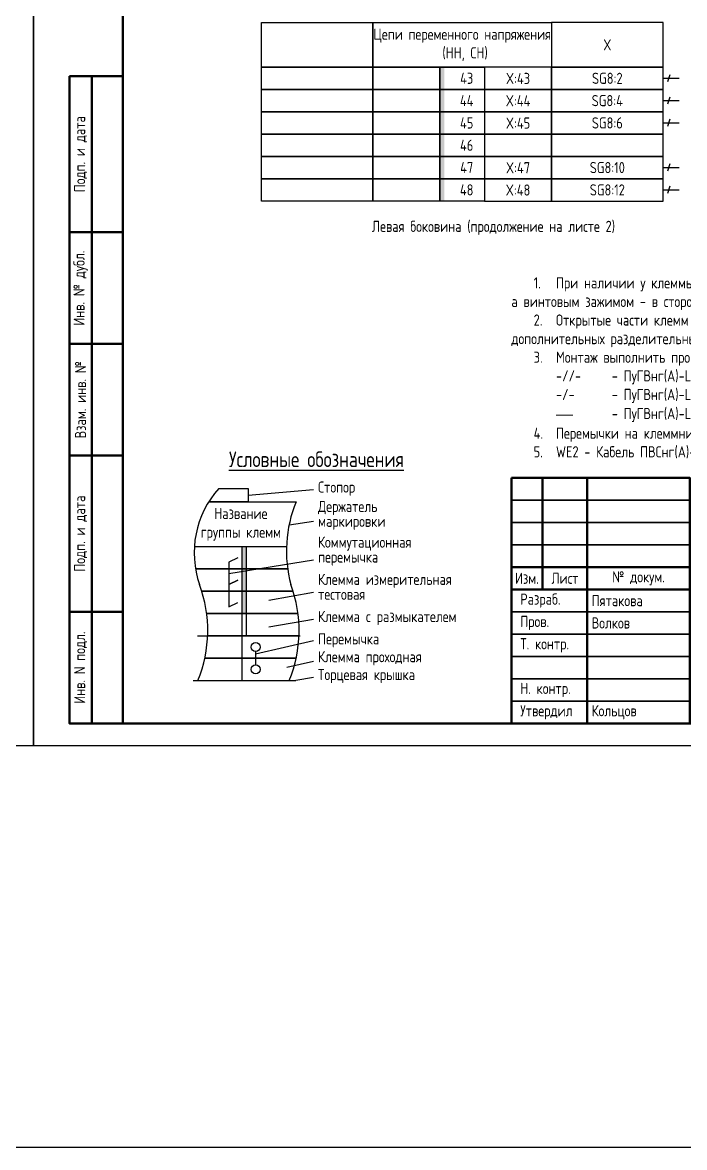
# Model space of a CAD drawing. Header units: millimetres. Extents: x -1117 to 5846, y -90 to 586.
# Drawn here: x 4617.5 to 4765.8, y -90 to 162 of the extents above; entities that cross this region are included whole.
import ezdxf

# ---------------------------------------------------------------- set-up
doc = ezdxf.new("R2010")
doc.units = ezdxf.units.MM
doc.styles.add('Gost_type_A', font='GOST_0.TTF')

# ---------------------------------------------------------------- blocks, each defined once
blk = doc.blocks.new('Штамп левый нижний')
at = {"lineweight": 50}
for points in [[(-12, 145), (-7, 145), (-7, 110), (-12, 110)], [(-7, 145), (0, 145), (0, 110), (-7, 110)], [(-12, 110), (-7, 110), (-7, 85), (-12, 85)], [(-7, 110), (0, 110), (0, 85), (-7, 85)], [(-12, 85), (-7, 85), (-7, 60), (-12, 60)], [(-7, 85), (0, 85), (0, 60), (-7, 60)], [(-12, 60), (-7, 60), (-7, 25), (-12, 25)], [(-7, 60), (0, 60), (0, 25), (-7, 25)], [(-12, 25), (-7, 25), (-7, 0), (-12, 0)], [(-7, 25), (0, 25), (0, 0), (-7, 0)]]:
    blk.add_lwpolyline(points, close=True, dxfattribs=at)
at = {"char_height": 2.5, "attachment_point": 5, "rotation": 90, "style": 'Gost_type_A'}
for s, insert, width in [('Подп. и дата', (-9.5, 127.5), 35), ('Инв. № дубл.', (-9.5, 97.5), 25), ('Взам. инв. №', (-9.5, 72.5), 25), ('Подп. и дата', (-9.5, 42.5), 35), ('Инв. N подл.', (-9.5, 12.5), 25)]:
    blk.add_mtext(s, dxfattribs=dict(at, insert=insert, width=width))
blk = doc.blocks.new('Штамп большой нижний')
at = {"lineweight": 50}
for points in [[(-185, 55), (-178, 55), (-178, 35), (-185, 35)], [(-178, 55), (-168, 55), (-168, 35), (-178, 35)], [(-168, 55), (-145, 55), (-145, 35), (-168, 35)], [(-185, 35), (-178, 35), (-178, 30), (-185, 30)], [(-178, 35), (-168, 35), (-168, 30), (-178, 30)], [(-168, 35), (-145, 35), (-145, 30), (-168, 30)], [(-185, 30), (-168, 30), (-168, 0), (-185, 0)], [(-168, 30), (-145, 30), (-145, 0), (-168, 0)]]:
    blk.add_lwpolyline(points, close=True, dxfattribs=at)
for points in [[(-185, 55), (-178, 55), (-178, 50), (-185, 50)], [(-178, 55), (-168, 55), (-168, 50), (-178, 50)], [(-168, 55), (-145, 55), (-145, 50), (-168, 50)], [(-185, 50), (-178, 50), (-178, 45), (-185, 45)], [(-178, 50), (-168, 50), (-168, 45), (-178, 45)], [(-168, 50), (-145, 50), (-145, 45), (-168, 45)], [(-185, 45), (-178, 45), (-178, 40), (-185, 40)], [(-178, 45), (-168, 45), (-168, 40), (-178, 40)], [(-168, 45), (-145, 45), (-145, 40), (-168, 40)], [(-185, 40), (-178, 40), (-178, 35), (-185, 35)], [(-178, 40), (-168, 40), (-168, 35), (-178, 35)], [(-168, 40), (-145, 40), (-145, 35), (-168, 35)], [(-185, 30), (-168, 30), (-168, 25), (-185, 25)], [(-168, 30), (-145, 30), (-145, 25), (-168, 25)], [(-185, 25), (-168, 25), (-168, 20), (-185, 20)], [(-168, 25), (-145, 25), (-145, 20), (-168, 20)], [(-185, 20), (-168, 20), (-168, 15), (-185, 15)], [(-168, 20), (-145, 20), (-145, 15), (-168, 15)], [(-185, 15), (-168, 15), (-168, 10), (-185, 10)], [(-168, 15), (-145, 15), (-145, 10), (-168, 10)], [(-185, 10), (-168, 10), (-168, 5), (-185, 5)], [(-168, 10), (-145, 10), (-145, 5), (-168, 5)], [(-185, 5), (-168, 5), (-168, 0), (-185, 0)], [(-168, 5), (-145, 5), (-145, 0), (-168, 0)]]:
    blk.add_lwpolyline(points, close=True)
at = {"char_height": 2.5, "style": 'Gost_type_A'}
for s, insert, width, attachment_point in [('Изм.', (-181.5, 32.5), 7, 5), ('Лист', (-173, 32.5), 10, 5), ('№ докум.', (-156.5, 32.5), 23, 5), ('\\pxl0.8;Разраб.', (-185, 27.5), 17, 4), ('\\pxl0.8;Пров.', (-185, 22.5), 17, 4), ('\\pxl0.8;Т. контр.', (-185, 17.5), 17, 4), ('\\pxl0.8;Н. контр.', (-185, 7.5), 17, 4), ('\\pxl0.8;Утвердил', (-185, 2.5), 17, 4)]:
    blk.add_mtext(s, dxfattribs=dict(at, insert=insert, width=width, attachment_point=attachment_point))
blk = doc.blocks.new('Формат_А3')
blk.add_lwpolyline([(-420, 297), (0, 297), (0, 0), (-420, 0)], close=True)

msp = doc.modelspace()

# ---------------------------------------------------------------- hatches: boundary and pattern name
h = msp.add_hatch(color=7)
h.dxf.hatch_style = 1
h.paths.add_polyline_path([(4712, 152), (4711, 152), (4711, 122), (4712, 122)])
h = msp.add_hatch(color=256)
h.dxf.hatch_style = 1
h.paths.add_polyline_path([(4667.71, 44.6), (4666.71, 44.6), (4666.71, 29.6), (4667.71, 29.6)])

# ---------------------------------------------------------------- linework, layer by layer
for p, q in [((4761, 149.5), (4764.62, 149.5)), ((4762.54, 150.31), (4761.96, 148.69)), ((4761, 144.5), (4764.62, 144.5)), ((4762.54, 145.31), (4761.96, 143.69)), ((4761, 139.5), (4764.62, 139.5)), ((4762.54, 140.31), (4761.96, 138.69)), ((4761, 129.5), (4764.62, 129.5)), ((4762.54, 130.31), (4761.96, 128.69)), ((4761, 124.5), (4764.62, 124.5)), ((4762.54, 125.31), (4761.96, 123.69)), ((4668.07, 56.1), (4682.71, 57.42)), ((4659.21, 54.6), (4678.79, 54.6)), ((4677.22, 49.45), (4682.71, 50.29)), ((4656.19, 44.6), (4676.65, 44.6)), ((4666.71, 14.6), (4666.71, 44.6)), ((4667.71, 39.6), (4667.71, 44.6)), ((4663.71, 38.6), (4682.71, 41.6)), ((4676.91, 39.6), (4656.45, 39.6)), ((4656.45, 39.6), (4676.91, 39.6)), ((4667.71, 24.6), (4667.71, 39.6)), ((4678.13, 34.6), (4657.67, 34.6)), ((4657.67, 34.6), (4678.13, 34.6)), ((4672.71, 32.6), (4682.71, 34.37)), ((4679.22, 29.6), (4658.76, 29.6)), ((4658.76, 29.6), (4679.22, 29.6)), ((4679.22, 29.6), (4658.76, 29.6)), ((4658.76, 29.6), (4679.22, 29.6)), ((4672.71, 26.6), (4682.71, 28.37)), ((4656.71, 24.6), (4679.71, 24.6)), ((4679.43, 24.6), (4658.97, 24.6)), ((4658.97, 24.6), (4679.43, 24.6)), ((4669.71, 20.6), (4682.71, 23.6)), ((4669.74, 19.6), (4669.74, 21.1)), ((4678.79, 19.6), (4658.33, 19.6)), ((4658.33, 19.6), (4678.79, 19.6)), ((4669.74, 18.1), (4669.74, 19.6)), ((4676.71, 17.56), (4682.71, 18.94)), ((4682.71, 15.27), (4678.71, 14.6)), ((4655.71, 14.6), (4678.71, 14.6)), ((4656.78, 14.6), (4677.24, 14.6))]:
    msp.add_line(p, q)
for points in [[(-1117.42, 586), (5845.64, 586), (5845.64, -90), (-1117.42, -90)], [(4917, 420), (4917, 0), (4620, 0), (4620, 420)], [(4671, 162), (4696, 162), (4696, 152), (4671, 152)], [(4696, 162), (4736, 162), (4736, 152), (4696, 152)], [(4761, 162), (4736, 162), (4736, 152), (4761, 152)], [(4671, 152), (4696, 152), (4696, 147), (4671, 147)], [(4696, 152), (4711, 152), (4711, 147), (4696, 147)], [(4711, 152), (4721, 152), (4721, 147), (4711, 147)], [(4736, 152), (4721, 152), (4721, 147), (4736, 147)], [(4761, 152), (4736, 152), (4736, 147), (4761, 147)], [(4671, 147), (4696, 147), (4696, 142), (4671, 142)], [(4696, 147), (4711, 147), (4711, 142), (4696, 142)], [(4711, 147), (4721, 147), (4721, 142), (4711, 142)], [(4736, 147), (4721, 147), (4721, 142), (4736, 142)], [(4761, 147), (4736, 147), (4736, 142), (4761, 142)], [(4671, 142), (4696, 142), (4696, 137), (4671, 137)], [(4696, 142), (4711, 142), (4711, 137), (4696, 137)], [(4711, 142), (4721, 142), (4721, 137), (4711, 137)], [(4736, 142), (4721, 142), (4721, 137), (4736, 137)], [(4761, 142), (4736, 142), (4736, 137), (4761, 137)], [(4671, 137), (4696, 137), (4696, 132), (4671, 132)], [(4696, 137), (4711, 137), (4711, 132), (4696, 132)], [(4711, 137), (4721, 137), (4721, 132), (4711, 132)], [(4736, 137), (4721, 137), (4721, 132), (4736, 132)], [(4761, 137), (4736, 137), (4736, 132), (4761, 132)], [(4671, 132), (4696, 132), (4696, 127), (4671, 127)], [(4696, 132), (4711, 132), (4711, 127), (4696, 127)], [(4711, 132), (4721, 132), (4721, 127), (4711, 127)], [(4736, 132), (4721, 132), (4721, 127), (4736, 127)], [(4761, 132), (4736, 132), (4736, 127), (4761, 127)], [(4671, 127), (4696, 127), (4696, 122), (4671, 122)], [(4696, 127), (4711, 127), (4711, 122), (4696, 122)], [(4711, 127), (4721, 127), (4721, 122), (4711, 122)], [(4736, 127), (4721, 127), (4721, 122), (4736, 122)], [(4761, 127), (4736, 127), (4736, 122), (4761, 122)]]:
    msp.add_lwpolyline(points, close=True)
at = {"lineweight": 50}
msp.add_lwpolyline([(4912, 415), (4912, 5), (4640, 5), (4640, 415)], close=True, dxfattribs=at)
for points in [[(4661.46, 57.6), (4668.07, 57.6), (4668.07, 54.6), (4659.21, 54.6)], [(4665.71, 42.1), (4663.71, 41.1), (4663.71, 36.1), (4665.71, 37.1)], [(4665.71, 37.1), (4663.71, 36.1), (4663.71, 31.1), (4665.71, 32.1)]]:
    msp.add_lwpolyline(points)
for centre in [(4669.74, 22.1), (4669.74, 17.1)]:
    msp.add_circle(centre, 1)
for centre, radius, start, end in [((4677.55, 43.2), 21.6, 138.181, 199.2333), ((4705.64, 43.61), 29.02, 157.7321, 195.0211), ((4629.46, 25.83), 29.54, 337.6521, 20.3143), ((4649.92, 25.83), 29.54, 337.6521, 20.3143)]:
    msp.add_arc(centre, radius, start, end)

# ---------------------------------------------------------------- block references
at = {"color": 1}
for name, p in [('Формат_А3', (4620, 0)), ('Штамп левый нижний', (4640, 5))]:
    msp.add_blockref(name, p, dxfattribs=at)
msp.add_blockref('Штамп большой нижний', (4912, 5))

# ---------------------------------------------------------------- texts
at = {"style": 'Gost_type_A'}
for s, insert, char_height, width, attachment_point in [('Цепи переменного напряжения  (НН, СН)', (4716, 157), 2.5, 40, 5), ('X', (4748.5, 157), 2.5, 25, 5), ('SG8:2', (4748.5, 149.5), 2.5, 25, 5), ('SG8:4', (4748.5, 144.5), 2.5, 25, 5), ('SG8:6', (4748.5, 139.5), 2.5, 25, 5), ('SG8:10', (4748.5, 129.5), 2.5, 25, 5), ('SG8:12', (4748.5, 124.5), 2.5, 25, 5), ('Левая боковина (продолжение на листе 2)', (4723, 116), 2.5, 90, 5), ('\\pxi2,ql,t4;1.^IПри наличии у клеммы и пружинного и винтового зажима, установить пружинным зажимом в сторону внутреннего монтажа шкафа, а винтовым зажимом - в сторону подключения внешних кабелей.\\P2.^IОткрытые части клемм закрыть соответствующими концевыми крышками. На данной схеме показаны только места установок дополнительных разделительных крышек и пластин (в зависимости от типа клемм).\\P{\\A1;3.^IМонтаж выполнить проводом:\\P\\pi0,l4,q*,t4,9;-//-^I- ПуГВнг(А)-LS 1х2,5 белый;\\P\\pi2.42857,l1.57143,ql,t1.57143,9;-/-  ^I- ПуГВнг(А)-LS 1х1,5 белый; \\P\\pi-5,l9,q*,t9;\\fArial|b0|i0|c0|p34;\\H1.08333x;―^I\\fGOST type A|b0|i0|c204|p34;\\H0.92308x;- ПуГВнг(А)-LS 1x0,75 белый.\\A0;\\fMS Shell Dlg 2|b0|i0|c204|p0;\\H0.70834x;\\P\\pi2,l0,ql,t4;\\A1;\\fGOST type A|b0|i0|c204|p34;\\H1.41176x;4.^IПеремычки на клеммнике выполнить проводом ПуГВнг(А)-LS 1х1,5 белый;\\P5.^IWE2 - Кабель ПВСнг(А)-LS 2x0,75.}', (4727, 64), 2.5, 183, 7), ('{\\LУсловные обозначения}', (4683.35, 64.16), 3.5, 75, 5), ('Название группы клемм', (4666.42, 49.6), 2.5, 20.4592, 5), ('Пятакова', (4745, 32.5), 2.5, 22, 4), ('Волков', (4745, 27.5), 2.5, 22, 4), ('Кольцов', (4745, 7.5), 2.5, 22, 4)]:
    msp.add_mtext(s, dxfattribs=dict(at, insert=insert, char_height=char_height, width=width, attachment_point=attachment_point))
at = {"ltscale": 10, "char_height": 2.5, "attachment_point": 5, "style": 'Gost_type_A'}
for s, insert, width in [('43', (4717, 149.5), 8), ('X:43', (4728.5, 149.47), 15), ('44', (4717, 144.5), 8), ('X:44', (4728.5, 144.47), 15), ('45', (4717, 139.5), 8), ('X:45', (4728.5, 139.47), 15), ('46', (4717, 134.5), 8), ('47', (4717, 129.5), 8), ('X:47', (4728.5, 129.47), 15), ('48', (4717, 124.5), 8), ('X:48', (4728.5, 124.47), 15)]:
    msp.add_mtext(s, dxfattribs=dict(at, insert=insert, width=width))
at = {"char_height": 2.5, "attachment_point": 4, "line_spacing_factor": 0.8, "style": 'Gost_type_A'}
for s, insert, width in [('Стопор', (4683.71, 57.6), 44), ('Держатель\\Pмаркировки', (4683.71, 51.6), 38.7538), ('Коммутационная\\Pперемычка', (4683.71, 43.6), 44), ('Клемма измерительная\\Pтестовая', (4683.71, 35.6), 55.1103), ('Клемма c размыкателем', (4683.71, 28.6), 55.1103), ('Перемычка', (4683.71, 23.6), 49.9213), ('Клемма проходная', (4683.71, 19.6), 44), ('Торцевая крышка', (4683.71, 15.6), 44)]:
    msp.add_mtext(s, dxfattribs=dict(at, insert=insert, width=width))

doc.saveas('drawing.dxf')
